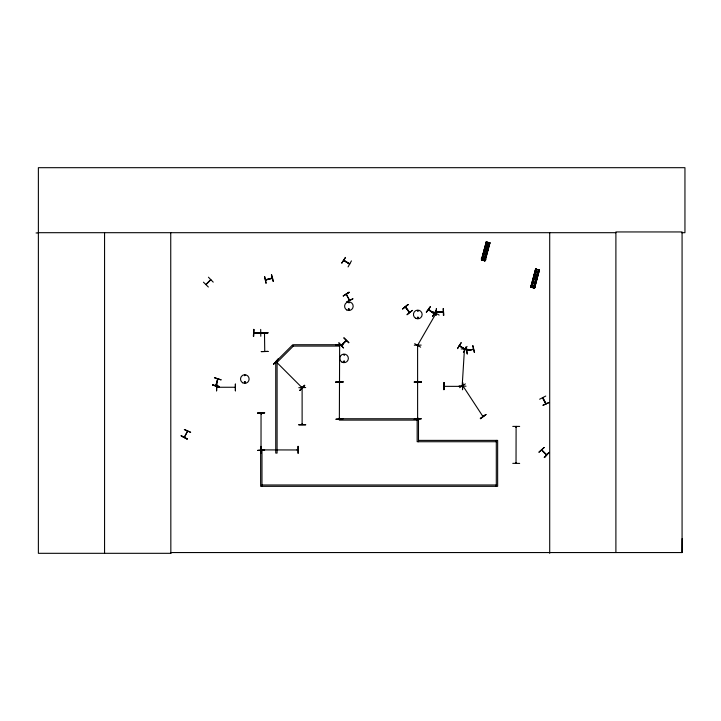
<?xml version="1.0" encoding="UTF-8"?>
<svg xmlns="http://www.w3.org/2000/svg" width="721" height="721" viewBox="0 0 721 721"><rect width="100%" height="100%" fill="white"/><g stroke="black" fill="none" stroke-linecap="round" stroke-linejoin="round"><path stroke-width="1.08" d="M681.579 232.694L684.95 232.694L684.95 167.687L38.375 167.687L38.375 553.313L170.841 553.313L170.751 552.556L682.075 552.556L682.174 538.614M349.775 263.769L343.836 260.299L349.595 264.111M216.165 385.726L216.273 384.924L215.84 385.6M215.849 385.456L217.517 379.066M217.814 379.138L216.147 385.528M482.935 416.495L462.494 385.248L462.693 386.023M462.485 385.32L462.612 385.744M464.793 349.811C465.847 349.27 461.782 347.531 459.286 345.792M464.459 349.847L464.748 349.261M466.018 386.186L459.133 385.942M468.073 349.352L461.197 348.919M418.189 344.863L417.838 345.431L418.135 344.908M436.259 313.572L435.899 314.086M462.179 386.005L464.45 349.243M464.513 349.126L465.261 349.198M533.098 286.652L532.522 287.264M276.711 361.942L276.287 361.518M302.117 387.664L301.883 387.087L302.423 387.808M302.288 387.538L301.919 387.159M542.318 450.346L541.615 450.066L546.437 454.888M428.544 309.769L434.105 313.662L433.672 313.031M429.229 309.877L428.671 309.417L434.114 313.329M297.124 449.958L297.827 449.967L261.02 449.895L261.047 413.097M261.047 413.863L261.317 413.115L261.29 413.863M302.387 424.417L302.351 423.795L302.351 424.561M339.339 345.179L339.339 345.945L339.573 345.179M339.258 381.454L339.339 382.698M339.258 418.207L339.573 418.82M417.928 345.873L417.621 345.179L417.892 345.855M516.029 462.702L516.101 463.324M245.221 382.364C244.347 380.58 244.401 383.942 245.221 382.148M349.216 302.721L348.504 302.631L349.261 302.631M348.414 309.426C350.235 308.516 348.108 310.282 348.775 309.823M343.439 361.419C344.539 364.015 345.053 359.355 343.457 361.591M344.476 361.699C343.611 359.914 343.665 363.276 344.476 361.482M417.342 317.573L418.117 318.024L417.585 317.339M418.459 317.691C416.486 319.484 417.792 315.969 418.324 317.384M261.326 413.719L261.011 413.241M417.162 420.1L339.357 420.1L339.645 345.323M339.6 345.855L339.573 345.251M339.294 381.454L339.339 382.626M417.585 418.685L417.856 418.126L417.549 418.685M417.883 418.73L417.892 418.081M265.526 279.811L266.238 279.892M271.438 278.225L272.178 278.027M409.032 312.004L409.618 312.337M187.469 431.329L184.486 437.413M216.093 385.708L217.859 379.075M219.283 386.546L212.533 385.131L219.292 386.501M216.76 387.258L234.857 387.258M486.242 241.886L481.349 259.902L485.179 260.912L489.992 242.878M486.387 241.932L481.556 259.957L486.423 241.941M481.772 260.011L486.684 242.013M482.259 259.01L486.828 242.049M482.628 257.974L485.467 247.366M486.035 245.248L486.891 242.067M482.241 260.137L487.035 242.103M485.828 247.465L482.7 259.127L487.045 243.238L486.396 245.338M482.746 260.254L483.764 260.533M486.567 251.052L484.025 260.605L488.928 242.589M487.135 248.934L488.856 242.571M484.269 260.669L489.135 242.653M484.449 260.714L489.28 242.689M484.521 260.732L489.361 242.707M484.665 260.768L489.505 242.752M489.748 242.815L484.891 260.831L489.784 242.824M530.827 287.075L535.658 269.05M531.035 287.138L535.829 269.104M531.188 287.174L536.009 269.149M531.251 287.192L536.1 269.167M531.467 287.255L536.235 269.212M531.9 287.364L536.739 269.348M532.161 287.418L533.179 287.697M533.711 286.697L536 278.216M536.55 276.098L537.767 271.871M533.648 287.823L538.479 269.789L533.72 287.841M533.946 287.895L538.479 270.925M538.632 270.97L534.072 287.931L538.695 270.988M534.333 288.003L539.191 269.987M531.007 287.111L534.594 288.076L539.344 270.024L535.577 269.032L530.746 287.057L531.909 287.373M534.576 288.067L539.425 270.042M462.756 385.825L462.81 386.456L462.422 385.879M466.739 350.388L467.487 350.235M417.594 345.152L417.621 418.82M184.215 437.25L187.505 431.257M205.836 284.489L210.586 279.694M345.9 341.006L346.143 340.366M542.625 397.803L545.824 403.823M542.814 397.595L542.832 398.289M444.361 385.996L444.055 386.348L462.476 386.366M245.401 382.59C243.121 379.634 245.491 384.284 244.662 382.86M348.306 309.093C348.802 311.706 350.19 307.885 348.45 308.994M418.09 311.066C417.585 309.48 417.315 312.238 418.117 310.805M272.123 278.36L265.652 279.739M409.348 312.418L405.283 306.948L409.285 312.409M190.623 432.294L184.306 429.518L190.605 432.321M516.101 426.426L516.101 427.192M483.196 416.368L482.61 415.927M466.811 350.37L473.49 349.297M260.975 449.85L261.597 449.985M253.801 332.732L260.696 332.732M436.43 311.787L437.196 312.022M414.692 343.674L420.64 347.161M433.141 311.715L439.152 315.086M417.928 344.71L417.585 345.314L436.034 313.365L435.691 313.968M345.449 257.433L341.691 263.219L345.467 257.442M351.433 260.885L348.072 266.905M483.521 260.182L483.043 260.11L483.683 259.506M459.196 345.864L465.072 349.406M465.198 349.162L459.412 345.593M457.484 348.594L461.089 342.718M467.037 346.422L463.414 352.29M341.565 345.332L341.934 344.953M430.545 306.722L426.453 312.274M426.246 312.13L430.257 306.524M436.187 310.769L432.447 316.564L436.142 310.742M244.464 382.049L244.933 381.86M260.605 332.994L253.9 332.994M436.529 312.049L443.343 312.022L436.575 311.751M278.333 358.923L273.737 364.069M273.674 364.006L278.513 359.103M273.71 364.033L278.306 358.896M299.837 390.169L304.74 385.32M300.08 390.403L304.668 385.257L300.098 390.421M210.893 279.775L206.089 284.606M208.36 287.012L203.448 282.172M213.227 282.136L208.423 277.197M343.791 338.014L348.73 342.817M341.321 345.188L346.017 340.447M341.493 345.359L346.323 340.528M341.475 345.476L346.377 340.573M539.02 452.166L544.139 447.543M544.103 447.507L538.993 452.148M544.202 457.357L549.042 452.455M302.117 424.561L302.117 387.736L276.08 361.699L276.567 362.194M261.281 449.913L261.038 449.228L261.065 449.94M339.573 418.748L339.33 418.135L339.339 418.82M417.865 382.626L417.856 381.382M344.268 355.12L344.079 354.417L344.079 355.138M402.642 308.849L408.176 304.74M405.95 307.263L405.59 306.776M412.358 310.454L406.968 314.753L412.304 310.372M459.619 387.673L465.36 383.878M480.465 418.694L485.945 414.494L480.447 418.667M480.258 418.387L485.999 414.575M343.205 295.889L349.198 292.492M349.514 300.215L346.341 294.195M352.848 298.8L346.702 301.946L352.857 298.827M516.344 463.324L516.335 462.63M539.641 399.218L545.761 396.045M549.141 402.453L542.877 405.355L549.15 402.48M473.409 349.315L466.938 350.658M541.786 449.895L546.608 454.717L546.248 454.302M265.589 279.793L272.078 278.027M265.58 280.118L272.277 278.324M273.106 281.469L271.411 274.791M442.703 311.751L443.325 311.787L436.502 311.787M465.685 347.207L467.127 353.948M472.805 345.72L474.553 352.398M466.775 350.703L473.562 349.279M472.94 349.406L473.481 348.982M235.406 390.818L235.388 383.923L235.388 390.818M414.296 345.197L421.181 345.107M336.004 381.571L342.899 381.553M336.004 381.86L342.899 381.815M336.013 382.193L342.899 382.148M414.296 382.193L421.19 382.148M421.19 382.4L414.296 382.094L421.19 382.436M298.791 387.691L305.677 387.547M257.712 413.025L264.607 412.98M298.791 424.678L305.677 424.633M298.791 424.93L305.686 424.921M512.775 426.399L519.661 426.408M298.224 446.353L298.242 453.239M260.642 453.248L260.948 446.353L260.957 453.248M512.775 463.342L519.67 463.396M261.155 332.967L268.041 332.751L261.155 332.94M261.155 332.796L268.05 332.895M264.751 351.028L264.49 333.3M268.05 351.442L261.155 351.605L268.05 351.397M36.05 232.964L38.375 232.955M38.375 232.694L615.896 232.694M443.703 315.347L443.325 308.462L443.676 315.347M260.696 329.407L260.786 336.301M253.783 333.12L260.714 333.12M339.357 418.757L418.495 418.757L418.495 441.73M418.495 440.387L497.643 440.387L497.643 486.324L260.632 486.324L260.632 449.58L261.975 449.58L261.975 486.324M496.3 441.73L417.162 441.73L417.162 418.757M261.975 484.99L496.3 484.99M405.662 306.876L409.573 312.283M462.657 385.807L463.062 386.348M297.196 449.949L297.863 449.679M244.924 375.1L244.554 375.722L245.068 375.217M542.85 397.659L546.049 403.661L545.77 403.129M212.605 384.852L219.265 386.591M212.542 385.095L219.202 386.844M486.161 241.868L490.01 242.887M485.927 243.77L489.262 244.662M485.603 244.987L488.928 245.879M485.116 246.816L488.441 247.709M484.674 248.439L488 249.331M484.179 250.268L487.513 251.16M535.342 270.925L538.668 271.817M535.018 272.15L538.344 273.043M482.088 258.118L485.413 259.01M481.385 258.497L485.828 259.686M481.349 258.641L485.792 259.83M483.25 259.362L483.782 259.47M534.522 273.98L537.848 274.872M534.081 275.602L537.415 276.494M533.594 277.432L536.92 278.324M531.494 285.282L534.82 286.174M530.8 285.66L535.234 286.85M530.764 285.795L535.198 286.985M532.657 286.516L533.189 286.634M532.395 287.517L532.918 287.652M181.187 435.881L187.397 438.864M516.335 426.426L516.344 427.12M343.629 260.578L349.631 264.048M461.17 342.772L457.529 348.622M302.036 387.718L302.117 388.358L302.387 387.808M428.418 309.688L434.06 313.716M417.621 382.698L417.621 381.382M417.594 418.73L417.621 418.135M261.317 413.241L261.29 413.791M541.543 450.102L546.446 455.005M344.043 337.77L348.91 342.637M346.134 294.312L349.532 300.351M542.525 397.722L545.761 403.859M271.655 274.719L273.439 281.379M516.029 463.179L516.101 426.499L516.101 427.12M339.303 345.801L339.339 345.251M472.895 345.701L474.256 352.461M465.964 347.152L467.37 353.894M302.108 423.867L302.117 424.489M297.935 446.353L297.98 453.248M462.531 382.743L462.558 389.637M444.028 382.743L444.01 389.637M682.075 552.556L682.075 231.946L615.896 231.946L615.896 552.556M549.708 232.694L549.708 553.313M496.3 440.387L496.3 486.324M443.37 308.462L443.37 315.347M253.711 329.407L253.756 336.301M170.742 232.694L170.841 553.313M104.563 232.694L104.563 553.313M485.35 249.601C486.287 252.53 487.621 247.537 485.35 249.601M534.766 276.765C535.703 279.694 537.037 274.701 534.766 276.765M214.461 377.723L221.032 379.832L214.461 377.723M536.451 269.266L531.62 287.291L536.514 269.284M181.232 435.79L187.253 439.17L181.223 435.808M292.375 345.134L276.134 361.374L277.089 362.321L277.089 453.094L275.746 453.094L275.746 362.321L277.089 362.321L293.33 346.08L339.267 346.08L339.267 344.737L293.33 344.737L293.33 346.08L292.375 345.134M338.924 342.89L343.547 348.009L338.888 342.926M549.014 452.418L544.409 457.556L549.014 452.418M408.005 304.505L402.669 308.885L408.005 304.505M349.045 292.221L343.259 295.97L349.036 292.194M264.661 276.594L266.076 283.353L264.616 276.612M216.751 383.933L216.579 390.827L216.751 383.933M444.037 382.743L443.866 389.637L444.037 382.743M462.675 382.743L462.503 389.637L462.675 382.743M342.899 344.773L336.013 345.188L342.899 344.773M342.899 382.049L336.013 382.481L342.899 382.049M421.181 381.553L414.296 381.95L421.181 381.526M264.607 412.691L257.721 413.115L264.607 412.691M342.899 418.802L336.013 419.225L342.899 418.802M421.19 418.802L414.296 419.225L421.19 418.802M264.607 449.967L257.721 450.391L264.607 449.967M436.43 308.462L436.052 315.347L436.421 308.462M253.801 329.407L253.422 336.301L253.801 329.407M415.611 318.249A4.362 4.362 0 0 0 422.145 314.473A4.362 4.362 0 0 0 415.611 310.697A4.362 4.362 0 0 0 415.611 318.249M346.738 309.931A4.299 4.299 0 0 0 353.182 306.209A4.299 4.299 0 0 0 346.738 302.487A4.299 4.299 0 0 0 346.738 309.931M242.671 382.77A4.308 4.308 0 0 0 249.124 379.039A4.308 4.308 0 0 0 242.671 375.308A4.308 4.308 0 0 0 242.671 382.77M341.934 362.086A4.29 4.29 0 0 0 348.369 358.373A4.29 4.29 0 0 0 341.934 354.66A4.29 4.29 0 0 0 341.934 362.086"/></g></svg>
